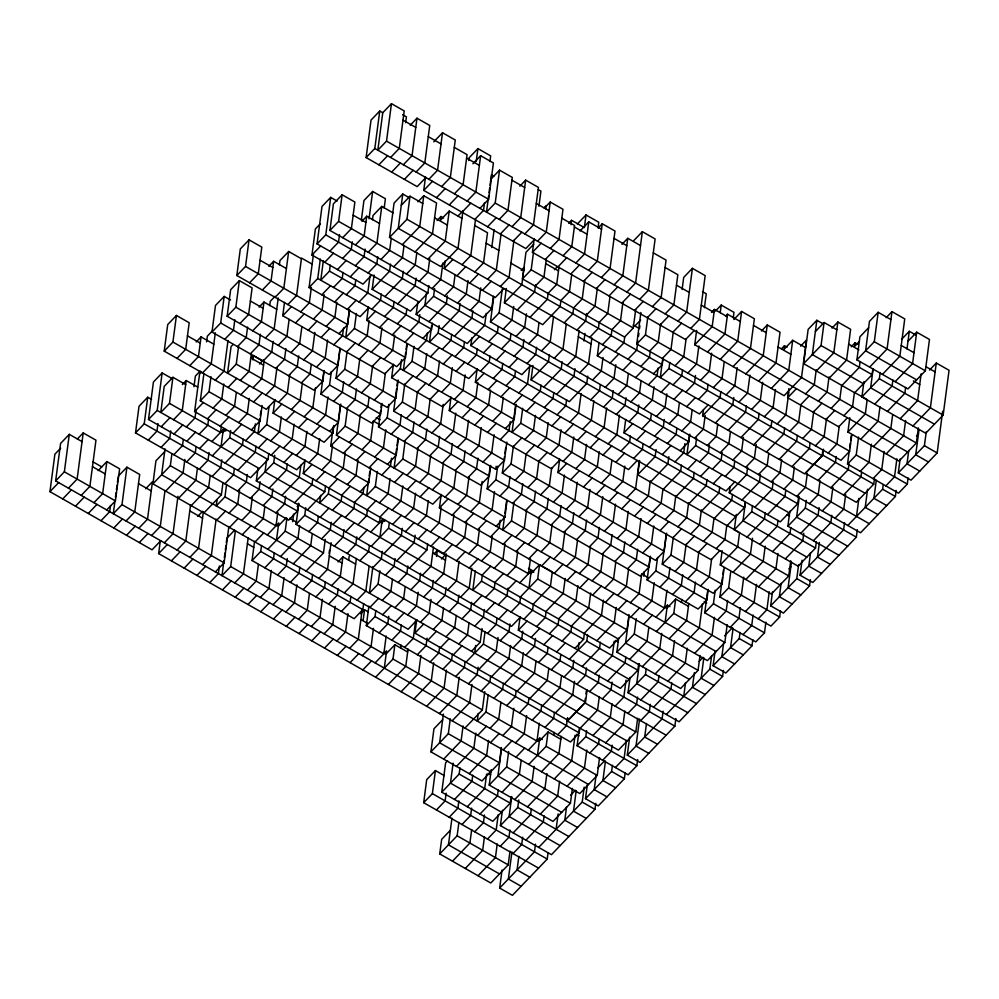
<?xml version="1.0" encoding="UTF-8"?>
<svg xmlns="http://www.w3.org/2000/svg" width="999" height="999" viewBox="0 0 999 999"><rect width="100%" height="100%" fill="white"/><g stroke="black" fill="none" stroke-linecap="round" stroke-linejoin="round"><path stroke-width="1.5" d="M160.752 540.759L152.048 549.825L49.95 491.658L54.883 454.195L60.689 448.151M588.498 784.465L55.657 480.881L60.589 443.419L69.293 434.353L82.055 441.62M55.657 480.881L64.361 471.815L69.293 434.353M81.181 495.429L89.885 486.363L95.966 440.184L83.204 432.917L77.123 479.095L68.419 488.161M106.706 509.965L115.409 500.899L119.63 468.831L106.868 461.563L102.647 493.631L93.943 502.697M110.514 505.494L109.703 511.675L100.999 520.741M115.06 500.237L113.287 513.723L121.99 504.657L126.923 467.182L139.685 474.463L134.753 511.925L126.049 520.991M115.459 497.24L116.046 492.744M116.446 489.747L117.033 485.252M117.432 482.255L118.019 477.747M298.389 503.409L297.377 511.076L288.674 520.142L135.514 432.892L139.023 406.293L147.727 397.227L151.548 399.413M135.514 432.892L144.218 423.826L147.727 397.227M268.806 453.484L268.007 459.515L250.599 477.647L148.501 419.48L153.434 382.018L162.138 372.952L172.352 378.758M275.025 400.224L266.321 409.29L164.223 351.124L167.72 324.538L176.436 315.472L189.198 322.739L185.689 349.338L176.985 358.404M148.501 419.48L157.205 410.414L162.138 372.952M157.967 423.601L156.993 431.093L148.277 440.159M416.87 620.192L408.166 629.258L152.922 483.841L155.956 460.776L164.66 451.71M164.223 351.124L172.927 342.058L176.436 315.472M172.927 377.297L164.223 386.363L160.789 412.45L169.493 403.384L172.927 377.297L185.689 384.565M165.035 448.901L161.626 474.775L576.798 711.313M170.729 430.881L169.755 438.361L161.039 447.427M165.01 490.497L160.277 526.473L151.573 535.539M599.562 757.554L597.215 775.399L579.795 793.531L158.629 553.583L160.215 541.62M152.922 483.841L170.33 465.709L171.903 453.771M197.702 387.088L186.214 380.544L182.255 410.664L173.551 419.73M183.304 439.572L182.517 445.641L173.801 454.707M177.972 496.278L173.039 533.741L164.335 542.807M193.968 386.713L195.367 376.099L200.212 371.054M184.865 459.465L183.092 472.977L165.684 491.108M213.811 344.18L201.049 336.913L198.451 356.606L189.748 365.671M305.419 460.689L296.715 469.755L194.618 411.588L199.55 374.126L201.486 372.103M196.016 410.352L195.017 417.932L186.313 426.998M206.606 341.858L207.355 336.163L212.188 331.131M618.306 638.948L200.312 400.811L203.871 373.838M196.079 446.778L195.28 452.909L186.563 461.975M324.188 370.542L322.789 381.168L314.086 390.234L211.988 332.068L215.484 305.469L224.188 296.403L230.569 300.037M190.547 505.007L185.802 541.008L177.098 550.074M197.452 468.131L195.854 480.257L178.446 498.389M215.309 332.792L211.214 363.873L202.51 372.939M200.312 400.811L209.028 391.745L211.001 376.76M211.988 332.068L220.692 323.002L224.188 296.403M208.579 419.143L207.78 425.199L199.076 434.265M209.041 452.51L208.042 460.177L199.338 469.243M340.147 348.676L337.949 365.372L329.245 374.438L227.148 316.271L230.644 289.685L239.348 280.619L252.11 287.887L248.614 314.473L239.91 323.539M203.396 511.613L198.564 548.276L189.86 557.342M210.215 475.399L208.616 487.524L191.209 505.656M228.009 340.497L223.976 371.141L215.272 380.207M407.267 343.818L405.457 357.567L396.753 366.633L236.825 275.512L240.322 248.926L249.038 239.86L261.8 247.128L258.291 273.726L249.588 282.792M223.764 384.028L221.79 399.013L213.074 408.079M227.148 316.271L235.851 307.205L239.348 280.619M234.827 319.78L233.454 330.269L224.75 339.335M221.328 426.523L220.542 432.48L169.493 403.384M221.016 446.765L223.289 429.508L225.836 430.956M236.825 275.512L245.529 266.446L249.038 239.86M221.815 459.777L220.804 467.445L212.1 476.511M217.058 499.762L216.259 505.906L224.962 496.84L226.573 484.552M232.992 344.58L231.069 346.591L227.56 373.189L236.263 364.123L238.599 346.391M216.134 519.093L211.326 555.556L202.622 564.622M203.971 512.924L221.378 494.792L222.989 482.567M212.312 455.831L229.72 437.699L230.669 430.544M236.338 392.657L234.553 406.281L225.836 415.347M247.59 327.06L246.216 337.537L237.512 346.603M219.393 565.958L218.394 573.601L209.69 582.667M234.353 468.693L233.566 474.725L224.862 483.791M223.951 560.576L221.978 575.636L230.682 566.57L235.414 530.606M224.35 557.567L224.95 553.046M225.337 550.037L225.936 545.516M226.323 542.582L226.91 538.174L234.64 530.119M251.386 353.546L249.026 371.391L240.322 380.457M215.384 571.89L224.088 562.824L228.871 526.535M252.897 359.89L253.471 355.569L263.686 361.388M243.244 439.248L242.482 444.98L225.075 463.111M249.3 398.414L247.315 413.561L238.611 422.627M276.735 309.328L263.973 302.06L261.376 321.753L252.672 330.819M239.548 490.297L237.725 504.108L229.021 513.174M260.377 334.203L258.978 344.817L250.274 353.883M286.413 268.569L273.651 261.301L271.054 280.994L262.35 290.06M247.315 474.5L246.328 481.993L237.625 491.058M269.718 305.582L270.279 301.311L275.112 296.278M255.382 423.876L254.37 431.605L245.667 440.671M264.061 361.451L261.788 378.658L253.084 387.724M279.395 264.822L279.957 260.552L288.661 251.486L301.423 258.766M256.044 446.216L255.245 452.247L237.837 470.379M259.927 418.656L257.954 433.641L266.658 424.575L269.031 406.593M260.314 415.659L260.914 411.163M251.373 429.895L260.077 420.829L262.088 405.557M278.234 297.939L274.138 329.021L265.434 338.087M252.285 497.739L250.487 511.376L241.783 520.442M273.152 341.358L271.74 352.085L263.037 361.151M248.177 537.849L243.444 573.851L234.74 582.917M520.267 617.257L511.563 626.323L256.318 480.906L257.929 468.606M288.661 251.486L283.816 288.261L275.112 297.327M260.077 481.73L259.091 489.26L250.387 498.326M393.556 364.81L384.852 373.876L282.754 315.709L284.503 302.41M276.948 367.757L274.55 385.939L265.846 395.005M363.648 603.558L362.849 609.627L354.146 618.693L252.048 560.526L254.57 541.321M266.633 459.54L265.022 471.84L629.145 679.283M333.853 425.537L332.854 433.179L324.151 442.245L273.102 413.149L274.875 399.662M289.123 319.43L286.9 336.288L278.197 345.354M264.847 506.53L263.249 518.643L254.545 527.709M285.914 348.614L284.503 359.353L275.799 368.419M258.379 564.547L256.206 581.118L247.502 590.184M252.048 560.526L260.751 551.46L261.526 545.554M256.318 480.906L273.726 462.774L274.713 455.307M281.381 416.97L279.42 431.855L270.717 440.921M272.839 489.011L271.853 496.54L263.149 505.606M289.735 374.825L287.312 393.206L278.609 402.272M301.885 326.685L299.663 343.556L290.959 352.622M277.772 512.537L276.011 525.924L224.962 496.84M298.676 355.881L297.265 366.621L288.561 375.686M371.703 275.05L362.999 284.116L311.95 255.032L315.384 228.933L320.217 223.901M271.328 570.404L268.968 588.386L260.264 597.452M368.818 307.567L360.115 316.633L309.066 287.55L313.411 254.583M274.3 552.734L273.514 558.728L264.81 567.794M276.486 540.209L278.758 522.952L267.307 534.989M287.275 464.036L286.488 470.042L269.081 488.174M311.363 287.462L309.34 302.809L300.637 311.875M419.168 302.085L317.07 243.918L322.003 206.456L330.706 197.39L337.088 201.024M294.143 424.238L292.183 439.123L283.479 448.189M285.602 496.316L284.615 503.808L275.911 512.874M302.297 383.604L300.075 400.474L291.371 409.54M309.066 287.55L317.769 278.484L320.342 259.003M267.782 549.275L285.19 531.143L286.888 518.256M317.07 243.918L325.774 234.852L330.706 197.39M323.339 260.714L320.779 280.195L329.483 271.129L330.269 265.135M314.847 332.43L312.425 350.836L303.721 359.902M311.213 364.86L310.027 373.901L301.323 382.967M284.091 577.672L281.73 595.654L273.027 604.72M493.381 296.353L491.77 308.616L483.066 317.682L329.92 230.432L333.416 203.846L342.12 194.78L354.882 202.048L351.386 228.634L342.682 237.7M287.262 558.516L286.276 565.996L277.572 575.062M292.645 521.715L293.644 514.123M300.849 465.197L299.25 477.31L281.843 495.442M324.126 294.73L322.103 310.077L313.399 319.143M306.918 431.406L304.945 446.391L296.241 455.457M666.171 735.214L296.054 524.35L298.813 503.371M629.02 614.585L627.01 629.882L609.602 648.014L303.296 473.501L305.07 460.039M315.472 387.799L312.837 407.742L304.133 416.808M329.92 230.432L338.624 221.366L342.12 194.78M299.65 525.536L297.952 538.424L280.544 556.555M339.523 234.59L338.536 242.12L329.832 251.186M327.572 340.035L325.187 358.104L316.483 367.17M296.054 524.35L304.757 515.284L305.744 507.792M382.018 403.421L380.607 414.11L371.903 423.176L320.854 394.093L323.813 371.616M296.865 584.852L294.493 602.934L285.789 612M299.837 567.207L299.038 573.276L290.334 582.342M312.812 478.521L312.013 484.59L294.605 502.722M336.85 302.285L334.865 317.345L326.161 326.411M319.68 438.673L317.707 453.658L309.003 462.724M343.019 272.452L342.245 278.396L333.541 287.462M327.984 396.953L325.599 415.022L316.895 424.088M320.854 394.093L329.558 385.027L331.343 371.541M312.3 533.628L310.714 545.691L293.306 563.823M352.297 241.82L351.298 249.4L342.595 258.466M398.189 379.995L395.779 398.314L387.075 407.38L336.026 378.296L339.972 348.326M320.667 495.292L319.655 502.959L328.359 493.893L329.171 487.762M318.319 516.533L317.52 522.552L308.816 531.618M343.519 328.059L342.507 335.726L333.803 344.792M425.861 177.572L417.157 186.638L366.109 157.555L371.041 120.092L379.745 111.026L382.754 112.737L377.822 150.2L386.526 141.134L391.458 103.671L404.22 110.939L399.288 148.401L390.584 157.467M309.44 593.531L307.255 610.202L298.551 619.268M312.612 574.413L311.8 580.544L303.097 589.61M307.367 509.989L324.775 491.858L325.574 485.739M441.533 495.092L432.829 504.158L330.731 445.991L333.304 426.511M349.25 310.564L345.704 337.537L354.408 328.471L356.381 313.486M338.923 333.678L347.627 324.613L349.625 309.49M361.351 220.255L363.936 200.537L372.652 191.471L385.414 198.739L384.19 208.004M332.455 445.879L330.469 460.939L321.765 470.005M355.781 279.72L355.007 285.677L346.303 294.742M336.026 378.296L344.73 369.23L347.09 351.248M716.133 651.535L336.438 435.214L340.384 405.244M329.658 431.356L338.374 422.29L340.771 404.071M343.706 381.805L342.32 392.295L333.616 401.361M366.109 157.555L374.812 148.489L379.745 111.026M379.508 223.489L366.733 216.221L364.148 235.914L355.444 244.98M306.069 571.091L323.476 552.959L325.262 539.385M365.06 249.088L364.061 256.668L355.357 265.734M369.056 218.769L372.652 191.471M331.281 522.29L330.282 529.82L321.578 538.886M322.402 599.288L320.017 617.469L311.313 626.535M336.438 435.214L345.142 426.148L347.515 408.166M372.477 219.743L373.039 215.472L381.755 206.406L393.231 212.949M325.374 581.68L324.563 587.812L315.859 596.878M329.108 553.284L329.495 550.349M331.044 542.707L327.535 569.293L318.831 578.359M345.217 453.146L343.231 468.206L334.528 477.272M370.005 275.924L367.769 292.944L359.066 302.01M359.852 358.516L357.492 376.511L348.788 385.577M341.933 495.029L341.121 501.173L332.417 510.239M356.481 388.961L355.082 399.563L346.378 408.628M477.51 369.493L468.806 378.559L366.695 320.392L368.481 306.905M381.755 206.406L376.91 243.182L368.206 252.248M428.858 285.589L427.872 293.019L410.464 311.151L372.177 289.335L374.063 275.025M369.143 320.766L367.17 335.751L358.466 344.817M377.759 256.818L376.823 263.936L368.119 273.002M344.031 529.607L343.044 537.1L334.34 546.166M335.202 606.331L332.779 624.737L324.076 633.803M360.277 415.434L357.904 433.416L349.2 442.482M338.137 588.948L337.325 595.092L328.621 604.158M355.656 564.148L342.894 556.88L340.297 576.573L331.593 585.639M357.992 460.289L355.994 475.474L347.29 484.54M381.343 294.031L380.532 300.212L371.828 309.278M354.682 502.385L353.883 508.441L345.179 517.507M372.639 365.597L370.254 383.778L361.551 392.844M458.104 215.921L462.949 210.876L458.017 248.351L440.596 266.483L389.548 237.4L394.068 203.059L402.772 193.993L409.153 197.64M369.043 397.752L367.844 406.843L359.141 415.909M405.644 122.752L406.418 116.858L402.585 114.685M348.639 560.402L349.2 556.131M391.283 238.199L389.672 250.449L380.969 259.515M381.93 327.872L379.932 343.019L371.228 352.085M390.522 264.086L389.585 271.216L372.177 289.335M356.793 536.875L355.806 544.368L347.103 553.434M363.861 487.412L363.049 493.518L354.345 502.584M402.772 193.993L398.251 228.334L813.436 464.86M347.964 613.598L345.542 632.017L336.838 641.083M350.886 596.328L350.087 602.36L341.383 611.425M356.406 558.453L353.059 583.841L344.355 592.907M368.818 478.996L366.633 495.566L375.337 486.501L377.31 471.516M369.218 475.986L369.805 471.466M360.052 491.808L368.756 482.754L370.754 467.632M416.108 172.015L424.812 162.949L429.745 125.487L416.983 118.207L412.05 155.682L403.346 164.748M394.081 301.461L393.294 307.492L384.59 316.558M367.445 509.652L366.645 515.709L357.942 524.775M385.402 372.864L383.017 391.046L374.313 400.112M490.696 465.447L489.298 476.024L480.594 485.089L378.496 426.923L380.656 410.439M381.056 407.442L381.456 404.445M389.548 237.4L406.968 219.268L410.002 196.204L422.764 203.471M404.046 245.454L402.435 257.73L393.731 266.795M394.692 335.14L392.694 350.287L383.991 359.353M403.296 271.291L402.347 278.484L384.94 296.616M369.368 545.616L368.569 551.635L359.865 560.701M451.386 397.752L442.682 406.818L391.633 377.734L393.406 364.248M378.496 426.923L387.2 417.857L388.973 404.37M362.262 609.165L358.304 639.285L349.6 648.351M385.826 429.782L383.429 447.964L374.725 457.03M369.056 566.595L365.821 591.108L357.118 600.174M363.149 620.329L364.548 609.79L368.369 611.975M372.902 566.558L369.405 593.156L378.109 584.09L379.857 570.791M406.83 308.841L406.056 314.76L397.352 323.826M506.843 442.095L504.458 460.239L495.754 469.305L393.656 411.138L396.615 388.661M397.003 385.664L397.602 381.156M380.194 517.032L379.408 522.976L328.359 493.893M579.82 728.358L579.22 732.904L570.516 741.97L366.321 625.624L368.881 606.143M534.552 239.498L525.849 248.564L423.738 190.397L425.524 176.91M391.633 377.734L400.337 368.668L401.523 359.677M415.072 251.935L432.492 233.803L436.538 203.009L423.776 195.742L419.73 226.536L402.31 244.668M416.808 252.722L415.197 264.997L406.493 274.063M379.882 537.275L382.155 520.017L384.702 521.466M391.508 458.279L390.484 466.009L381.78 475.074M405.706 352.397L403.334 370.379L412.038 361.313L414.011 346.328M406.094 349.4L406.693 344.905M416.108 278.172L415.109 285.751L397.702 303.883M390.085 478.708L388.099 493.768L379.395 502.834M382.33 551.336L381.331 558.916L372.627 567.981M393.656 411.138L402.36 402.073L404.732 384.091M396.64 448.563L394.068 468.044L402.772 458.978L405.144 440.996M397.028 445.566L397.814 439.572M401.336 414.71L399.962 425.137L391.258 434.203M387.487 464.298L396.191 455.232L398.401 438.436M373.464 628.371L371.066 646.553L362.362 655.619M366.321 625.624L375.025 616.558L375.811 610.564M486.226 313.361L484.64 325.362L467.232 343.494L416.183 314.41L417.757 302.472M371.178 546.341L388.586 528.209L389.348 522.489M441.633 186.563L450.337 177.497L455.269 140.022L442.507 132.755L437.574 170.217L428.871 179.283M419.792 314.635L418.818 322.028L410.114 331.094M429.745 258.716L427.959 272.265L419.255 281.331M426.511 293.044L424.887 305.344L789.01 512.787M402.847 485.976L400.861 501.036L392.157 510.102M392.457 579.37L390.871 591.358L382.167 600.424M395.092 558.603L394.093 566.183L385.389 575.249M417.47 391.483L415.122 409.34L406.418 418.406M443.531 217.969L440.971 216.508L440.497 220.142L449.2 211.076L461.963 218.356M414.098 421.99L412.724 432.405L404.021 441.471M375.124 662.886L383.828 653.833L386.176 635.988M388.773 616.308L387.787 623.838L379.083 632.904M427.447 332.917L426.461 340.409L417.757 349.475M402.297 528.321L401.348 535.489L383.941 553.621M384.303 668.119L386.576 650.861L383.678 653.883M416.183 314.41L433.591 296.278L434.602 288.586M426.76 353.696L424.8 368.581L416.096 377.647M431.63 325.662L429.458 342.12L438.161 333.054L439.148 325.574M422.877 338.361L431.58 329.295L432.38 323.239M417.894 448.401L415.534 466.258L406.83 475.324M449.2 211.076L445.254 241.084L427.834 259.216M442.894 263.049L440.721 279.533L432.018 288.599M503.946 288.536L495.229 297.602L444.18 268.519L445.192 260.851M375.599 677.185L393.007 659.053L394.892 644.742L407.654 652.01M415.596 493.331L413.623 508.316L404.92 517.382M407.842 565.958L406.855 573.451L398.151 582.517M405.219 586.65L403.633 598.626L394.93 607.692M430.232 398.751L427.884 416.608L419.18 425.674M426.86 429.183L425.487 439.672L416.783 448.738M401.336 625.087L400.549 631.106L391.845 640.172M415.109 535.214L414.11 542.757L396.703 560.889M400.661 648.101L401.061 645.067M447.365 295.866L446.353 303.546L428.946 321.678M439.523 360.976L437.562 375.849L428.858 384.915M468.831 160.539L469.205 157.692L477.909 148.626L490.671 155.894L489.935 161.576M430.656 455.669L428.296 473.526L419.592 482.592M455.069 274.762L453.484 286.813L444.78 295.879M408.042 649.063L405.769 666.333L388.361 684.465M428.371 500.599L426.398 515.584L417.682 524.65M451.723 334.303L450.924 340.322L442.22 349.388M418.194 592.27L416.396 605.894L407.692 614.959M420.616 573.189L419.617 580.719L410.914 589.785M443.206 404.395L440.646 423.888L431.943 432.954M439.622 436.451L438.249 446.94L429.545 456.006M415.671 620.391L413.311 638.373L404.607 647.439M476.236 161.413L477.909 148.626M587.112 690.009L585.501 702.247L568.094 720.379L414.947 633.116L416.72 619.63M409.465 568.156L426.873 550.024L427.672 543.993M460.077 303.546L459.115 310.826L441.708 328.958M452.36 367.657L450.324 383.129L441.62 392.195M479.92 208.366L488.623 199.3L493.406 162.962L480.644 155.694L475.861 192.033L467.157 201.099M560.064 459.677L551.361 468.743L449.263 410.564L451.036 397.078M443.431 462.812L441.058 480.794L432.355 489.86M475.512 219.618L470.779 255.619L462.075 264.685M468.032 280.519L466.246 294.081L457.542 303.147M433.479 547.052L430.931 566.358L422.227 575.424M727.185 624.637L724.837 642.469L707.429 660.601L439.423 507.904L441.196 494.455M420.916 655.506L418.531 673.601L401.123 691.733M441.133 507.792L439.16 522.852L430.444 531.918M464.485 341.571L463.686 347.59L454.982 356.655M430.981 599.375L429.158 613.174L420.454 622.24M433.379 580.469L432.38 587.999L423.676 597.065M436.538 556.406L437.312 550.524L446.253 555.619M455.781 413.174L453.409 431.156L444.705 440.222M452.397 443.668L451.011 454.22L442.307 463.286M427.06 638.149L426.073 645.641L417.37 654.707M484.49 202.922L483.504 210.414L474.8 219.48M472.839 310.814L471.878 318.094L454.47 336.226M465.122 374.925L463.086 390.397L454.383 399.463M488.673 195.667L486.501 212.125L495.204 203.059L499.537 170.155L512.3 177.422L507.967 210.327L499.263 219.393M489.06 192.682L489.647 188.187M490.047 185.202L490.634 180.719M491.033 177.697L491.433 174.65L493.868 176.049M530.569 365.559L521.865 374.625L470.816 345.542L471.828 337.862M455.994 471.578L453.821 488.074L445.117 497.14M480.781 287.862L479.008 301.348L470.304 310.414M433.678 662.774L431.293 680.868L413.886 699M453.908 514.972L451.923 530.119L443.206 539.185M477.26 348.751L476.448 354.87L467.744 363.936M446.128 587.774L445.142 595.267L436.438 604.333M443.544 608.166L441.92 620.441L433.216 629.507M468.556 420.354L466.171 438.424L457.467 447.49M491.758 247.565L494.13 229.62M465.159 450.949L463.773 461.488L455.069 470.554M439.622 646.89L438.836 652.921L430.132 661.987M637.237 460.489L628.533 469.555L475.387 382.305L477.16 368.818M477.834 382.605L475.849 397.664L467.145 406.73M538.536 868.131L423.676 802.697L426.71 779.632L435.414 770.566L444.343 775.661M501.386 747.514L499.375 762.799L481.968 780.931L430.919 751.847L433.953 728.783L442.657 719.717M468.968 477.272L466.583 495.342L457.879 504.408M501.061 234.016L496.303 270.167L487.599 279.233M459.053 561.213L456.456 580.906L447.752 589.972M896.178 490.497L895.391 496.491L860.564 532.754L490.447 321.89L493.806 296.416M446.428 670.117L444.056 688.136L426.648 706.268M466.67 522.252L464.685 537.4L455.981 546.465M423.676 802.697L432.38 793.631L435.414 770.566M490.022 356.019L489.21 362.137L480.507 371.203M443.406 714.085L439.622 742.781L490.671 771.865M456.306 615.446L454.682 627.709L445.979 636.775M458.878 595.154L457.904 602.534L449.2 611.6M481.318 427.622L478.933 445.691L470.229 454.757M477.934 458.129L476.535 468.756L467.832 477.822M452.397 654.133L451.598 660.189L442.894 669.255M490.447 321.89L499.15 312.824L502.31 288.848M498.201 326.611L497.402 332.63L488.698 341.695M490.559 390.147L488.611 404.945L479.907 414.011M560.889 300.612L560.114 306.518L542.707 324.65L504.42 302.834L506.306 288.511M430.919 751.847L448.326 733.716L450.299 718.793M482.13 481.53L479.345 502.609L470.641 511.675M513.961 240.247L509.065 277.435L500.362 286.501M511.026 797.027L510.214 803.146L492.807 821.278L441.758 792.195L445.629 762.774L447.564 760.751M471.84 568.256L469.218 588.174L460.514 597.24M459.215 677.235L456.818 695.416L439.41 713.548M479.458 529.32L477.447 544.667L468.743 553.733M524.787 233.941L533.491 224.875L538.424 187.4L525.661 180.132L520.729 217.595L512.025 226.661M446.153 793.206L445.142 800.898L436.438 809.964M475.337 571.016L472.802 590.222L481.506 581.156L482.292 575.237M502.772 363.349L501.973 369.405L493.269 378.471M469.031 622.939L467.445 634.989L458.741 644.055M471.653 602.322L470.666 609.802L461.963 618.868M494.093 434.74L491.695 452.972L482.992 462.038M650.449 556.268L649.038 567.032L640.322 576.098L487.175 488.848L490.134 466.371M510.002 851.173L508.191 864.872L490.784 883.004L439.735 853.92L441.658 839.347L450.362 830.281M465.159 661.4L464.36 667.457L455.656 676.523M453.096 763.136L450.462 783.129L501.51 812.212M513.698 306.543L511.913 320.105L503.209 329.171M510.964 333.841L510.164 339.91L501.461 348.976M503.321 397.415L501.373 412.212L492.669 421.278M495.754 469.305L496.153 466.283M463.074 725.973L461.088 740.983L443.681 759.115M494.517 491.658L492.107 509.877L483.404 518.943M487.175 488.848L495.879 479.782L497.652 466.296M635.676 309.765L633.279 327.984L624.575 337.05L522.477 278.883L525.973 252.297L533.716 244.231M451.96 818.119L448.439 844.854L499.488 873.938M474.7 653.134L475.711 645.454M441.758 792.195L459.165 774.063L459.977 767.906M471.978 684.502L469.58 702.684L452.172 720.816M492.22 536.588L490.209 551.935L481.506 561.001M458.866 800.898L457.904 808.166L449.2 817.232M515.534 370.617L514.735 376.673L506.031 385.739M484.415 609.59L483.429 617.082L474.725 626.148M666.583 533.154L664.198 551.236L655.494 560.302L502.335 473.051L504.507 456.568M504.907 453.571L505.694 447.577M471.503 651.323L480.207 642.257L482.005 628.583M510.202 421.59L509.015 430.581L500.312 439.647M694.28 330.494L685.576 339.56L532.43 252.31L534.203 238.823M478.109 667.232L477.122 674.737L468.419 683.803M538.923 206.231L540.921 191.121L538.361 189.66M522.477 278.883L531.181 269.817L533.516 252.098M439.735 853.92L457.142 835.788L458.916 822.352M526.461 313.811L524.675 327.372L515.971 336.438M465.996 662.2L483.404 644.068L485.027 631.768M500.174 520.279L499.175 527.934L490.472 537M523.926 339.598L522.927 347.177L514.223 356.243M515.559 405.382L512.025 432.292L520.729 423.226L522.689 408.279M505.432 428.546L514.135 419.48L516.133 404.333M495.054 582.429L494.268 588.423L485.564 597.489M478.234 713.386L477.222 721.066L485.926 712L488.149 695.117M502.335 473.051L511.038 463.986L513.411 446.004M475.849 733.116L473.851 748.263L456.443 766.395M504.545 516.421L502.759 529.97L511.463 520.904L513.823 502.922M504.932 513.399L506.518 501.361M510.027 476.511L508.641 487.05L499.937 496.116M496.166 526.223L504.882 517.157L507.067 500.524M535.539 284.777L534.59 291.97L517.182 310.102M545.679 208.716L546.066 205.782L544.13 207.792M472.739 775.187L471.928 781.33L454.52 799.462M464.935 728.084L482.342 709.952L484.765 691.608M504.957 544.055L502.972 559.215L494.268 568.281M550.312 248.476L559.015 239.41L562.986 209.291L550.224 202.023L546.253 232.143L537.549 241.209M471.628 808.166L470.666 815.446L461.963 824.512M529.895 365.771L527.497 383.953L518.793 393.019M496.99 618.294L496.203 624.35L487.487 633.416M490.684 675.973L489.885 682.005L481.181 691.071M546.291 259.24L543.943 277.098L535.239 286.164M471.69 829.545L469.905 843.056L452.497 861.188M587.712 376.148L586.738 383.529L569.33 401.66L531.043 379.845L532.929 365.534M539.023 322.652L537.45 334.64L528.733 343.706M497.989 637.512L496.166 651.348L478.758 669.48M536.625 347.327L535.689 354.445L526.985 363.511M508.016 588.199L507.03 595.691L498.326 604.757M525.986 454.695L523.813 471.266L515.097 480.332M488.611 740.384L486.613 755.531L469.205 773.663M522.789 483.778L521.403 494.318L512.699 503.384M548.151 293.182L547.352 299.25L529.945 317.382M486.613 774.063L484.69 788.598L467.282 806.73M517.719 551.336L515.734 566.483L507.03 575.549M535.476 415.447L533.491 430.507L524.787 439.572M484.44 815.022L483.429 822.714L474.725 831.78M541.071 385.114L540.259 391.221L531.555 400.287M509.965 623.963L508.966 631.618L500.249 640.684M572.39 788.423L570.429 803.283L553.021 821.415L489.21 785.064L491.233 769.68M500.911 702.384L498.688 719.268L489.985 728.333M503.446 683.254L502.647 689.273L493.943 698.338M526.598 510.102L524.225 528.171L515.521 537.237M558.965 267.158L556.705 284.365L548.001 293.431M484.465 836.7L482.667 850.336L465.259 868.468M553.558 316.433L550.212 341.908L541.495 350.974M510.651 645.529L508.928 658.616L491.52 676.748M549.388 354.595L548.451 361.713L531.043 379.845M520.591 596.903L519.792 602.959L511.088 612.025M538.948 460.464L536.575 478.533L527.859 487.599M501.348 749.899L497.914 775.998L561.725 812.349M535.551 491.108L534.165 501.598L525.462 510.664M571.016 224.725L571.59 220.317L584.353 227.597L586.013 214.972L598.776 222.24L598.039 227.847M638.661 664.098L637.849 670.217L620.441 688.348L518.344 630.182L520.117 616.695M498.226 790.059L497.452 795.878L480.044 814.01M548.239 422.714L546.253 437.774L537.549 446.84M519.792 582.817L528.496 573.751L530.444 558.878M498.214 814.61L496.191 829.982L487.487 839.048M553.821 392.47L553.021 398.489L544.318 407.555M522.727 631.218L521.728 638.885L513.011 647.951M528.971 588.049L531.243 570.779L533.791 572.24M513.848 708.353L511.451 726.535L502.747 735.601M516.196 690.546L515.409 696.54L506.705 705.606M539.36 517.37L536.987 535.452L528.284 544.505M489.21 785.064L506.618 766.932L508.641 751.573M571.653 274.975L569.467 291.633L560.764 300.699M497.227 843.968L495.429 857.604L478.022 875.736M566.333 323.576L562.974 349.188L554.258 358.254M595.766 803.358L594.979 809.352L551.448 854.682L500.399 825.599L502.422 810.226M523.414 652.797L521.69 665.883L504.283 684.015M562.162 361.8L561.213 368.993L543.806 387.125M533.366 604.108L532.554 610.239L523.851 619.305M551.698 467.819L549.338 485.801L540.621 494.867M520.267 597.115L537.674 578.983L539.56 564.66L552.322 571.928L550.437 586.251L533.029 604.383M548.314 498.376L546.928 508.866L538.224 517.932M573.663 307.792L572.877 313.786L564.173 322.852M548.039 853.009L547.24 859.065L512.425 895.329L499.662 888.061L502.022 870.079M511.738 796.553L509.103 816.533L560.152 845.616M561.026 429.757L559.015 445.042L550.312 454.108M601.523 229.183L588.761 221.903L584.54 253.958L575.836 263.024M509.915 829.982L508.953 837.249L500.249 846.315M566.583 399.737L565.784 405.756L557.08 414.822M535.489 638.486L534.49 646.166L525.786 655.232M719.804 550.674L711.101 559.74L557.954 472.49L559.727 459.003M526.61 715.634L524.213 733.803L515.509 742.869M528.958 697.826L528.171 703.82L519.468 712.886M521.203 760.389L519.38 774.2L501.973 792.332M552.11 524.737L549.75 542.719L541.046 551.785M584.652 280.519L582.23 298.901L573.526 307.967M579.108 330.806L575.736 356.456L567.032 365.522M536.026 661.213L534.453 673.151L517.045 691.283M574.974 368.681L573.975 376.261L556.568 394.393M511.938 851.885L508.366 878.995L521.128 886.263M500.399 825.599L517.807 807.467L518.793 799.949M546.128 611.376L545.317 617.507L536.613 626.573M564.46 475.087L562.1 493.069L553.384 502.135M561.076 505.594L559.69 516.133L550.986 525.199M586.625 313.574L585.639 321.054L576.935 330.12M583.978 341.021L584.964 333.466M573.788 437.025L571.778 452.322L563.074 461.376M518.856 856.368L517.07 869.929L529.832 877.197M601.361 277.56L610.064 268.494L614.997 231.031L602.235 223.764L597.302 261.226L588.598 270.292M522.677 837.249L521.715 844.53L513.011 853.596M581.118 393.544L578.546 413.037L569.842 422.102M548.039 647.414L547.252 653.433L538.548 662.499M539.323 723.239L536.975 741.083L485.926 712M541.733 705.057L540.934 711.088L532.23 720.154M534.14 766.32L532.142 781.468L514.735 799.6M564.872 532.005L562.512 549.987L553.808 559.053M597.414 287.762L594.992 306.181L586.288 315.247M591.883 337.987L588.498 363.723L579.795 372.789M537.45 755.369L539.722 738.111L542.282 739.56M548.801 668.406L547.215 680.431L529.807 698.563M531.368 808.728L530.569 814.734L513.161 832.866M558.891 618.643L558.079 624.775L549.375 633.841M577.235 482.267L574.862 500.349L566.158 509.415M565.184 578.446L563.199 593.518L545.791 611.65M573.851 512.799L572.452 523.401L563.748 532.467M599.2 322.265L598.401 328.334L589.697 337.4M708.141 404.882L699.437 413.948L597.34 355.769L599.088 342.482M528.746 764.435L546.153 746.315L548.039 731.992L560.801 739.26M586.538 444.43L584.54 459.59L575.836 468.656M535.489 844.143L534.477 851.797L499.662 888.061M593.881 400.824L591.321 420.304L582.604 429.37M560.814 654.557L560.014 660.701L551.311 669.767M554.495 712.299L553.696 718.356L544.992 727.422M577.459 540.696L575.274 557.255L566.57 566.321M546.903 773.588L544.905 788.735L527.497 806.867M609.977 296.578L607.754 313.449L599.05 322.515M603.034 357.505L601.261 370.991L592.557 380.057M561.575 675.574L559.977 687.699L542.569 705.831M553.808 735.364L554.208 732.317M600.299 384.815L599.5 390.796L590.796 399.862M544.143 815.871L543.331 822.015L525.924 840.147M571.64 626.023L570.841 632.042L562.137 641.108M590.009 489.435L587.624 507.617L578.921 516.683M577.946 585.714L575.961 600.799L558.553 618.93M586.613 520.079L585.214 530.681L576.51 539.747M611.975 329.47L611.163 335.602L602.459 344.667M561.201 736.313L558.916 753.583L541.508 771.715M599.3 451.71L597.302 466.858L588.598 475.924M640.521 245.567L627.759 238.299L622.827 275.761L614.123 284.827M606.655 407.992L604.083 427.572L595.367 436.638M573.788 660.289L572.777 667.981L564.073 677.035M567.457 718.056L566.458 725.624L557.754 734.69M637.637 718.256L635.826 731.955L618.418 750.087L567.37 720.991L567.757 718.081M559.627 781.143L557.667 796.016L540.259 814.148M590.434 546.353L588.036 564.535L579.333 573.601M622.889 302.647L620.516 320.716L611.813 329.782M578.096 650.199L579.108 642.519M615.809 364.71L614.023 378.271L605.319 387.337M574.537 681.33L572.739 694.967L555.332 713.099M613.249 390.584L612.262 398.077L603.558 407.142M556.093 829.282L558.116 813.935M574.9 648.388L583.603 639.323L584.39 633.341M602.772 496.703L600.387 514.885L591.683 523.951M590.696 593.044L588.723 608.066L571.316 626.198M599.363 527.46L597.976 537.949L589.273 547.015M624.737 336.738L623.925 342.869L615.222 351.935M569.393 659.265L586.8 641.133L587.612 634.989M575.062 735.214L571.69 760.851L554.27 778.983M611.863 460.489L610.064 474.125L601.361 483.191M566.533 807.067L564.797 820.216L577.559 827.484M639.647 299.375L648.363 290.309L655.119 238.948L642.357 231.668L635.589 283.042L626.885 292.108M619.43 415.147L616.845 434.84L608.129 443.906M586.488 667.969L585.539 675.249L576.835 684.315M637.662 759.602L636.863 765.734L628.159 774.799L577.097 745.716L579.47 727.734M603.196 553.621L600.799 571.803L592.095 580.869M584.977 701.373L585.364 698.388M585.963 693.905L586.351 690.921M628.371 373.489L626.785 385.539L618.081 394.605M626.023 397.764L625.024 405.344L616.321 414.41M576.198 790.684L573.501 811.151L586.263 818.418M734.764 481.893L726.061 490.959L623.963 432.792L625.711 419.493M615.509 504.17L613.149 522.152L604.445 531.218M851.835 434.627L849.649 451.261L840.946 460.327L636.75 343.993L640.883 312.512M603.483 600.187L601.485 615.334L584.078 633.466M612.137 534.677L610.739 545.217L602.035 554.283M577.097 745.716L585.814 736.65L586.6 730.656M637.899 340.934L636.688 350.149L627.984 359.215M638.511 336.338L638.91 333.266M639.51 328.671L639.897 325.786M600.374 642.257L599.562 648.413L582.155 666.545M586.825 750.024L584.452 768.119L567.032 786.25M624.837 466.146L622.827 481.406L614.123 490.472M538.686 847.414L582.217 802.085L584.178 787.112M630.394 436.051L629.607 442.12L620.891 451.186M599.25 675.249L598.301 682.517L589.597 691.583M636.75 343.993L645.454 334.927L647.814 316.945M615.784 562.187L613.561 579.07L604.857 588.136M625.187 772.589L624.375 778.733L598.264 805.931L585.501 798.663L587.325 784.752M599.325 696.615L597.539 710.139L580.132 728.271M641.121 380.819L639.547 392.807L630.844 401.873M638.798 404.957L637.787 412.612L629.083 421.678M628.284 511.351L625.911 529.433L617.207 538.498M616.246 607.454L614.248 622.602L596.84 640.734M624.899 541.945L623.501 552.497L614.797 561.563M599.163 739.41L598.576 743.918L589.86 752.984M650.249 351.386L649.45 357.417L640.746 366.483M596.153 774.737L594.205 789.597L606.967 796.865M614.235 641.133L612.325 655.681L594.917 673.813M639.16 461.563L635.589 488.673L626.885 497.739M745.254 501.56L744.467 507.554L727.06 525.686L637.712 474.787L639.597 460.464M643.119 443.693L642.369 449.388L633.666 458.454M612.075 682.105L611.063 689.785L602.36 698.85M700.024 655.494L698.064 670.354L680.656 688.486L616.845 652.135L618.668 638.299M660.589 324.126L658.216 342.195L649.512 351.261M628.546 569.455L626.323 586.338L617.619 595.404M612.1 703.771L610.302 717.407L592.894 735.539M654.058 386.788L652.31 400.075L643.606 409.14M605.444 761.213L602.909 780.531L615.671 787.799M651.36 413.748L650.549 419.892L641.845 428.958M658.104 368.132L657.092 375.786L648.388 384.852M641.046 518.631L638.673 536.7L629.969 545.766M637.649 549.275L636.276 559.765L627.559 568.831M662.649 359.628L660.277 377.61L668.993 368.544L669.78 362.55M612.125 745.167L611.338 751.198L602.622 760.264M628.983 616.982L625.549 643.069L689.36 679.42M653.508 373.751L662.212 364.685L663.011 358.629M625.849 657.13L625.087 662.949L607.679 681.081M585.501 798.663L611.613 771.465L612.424 765.309M650.337 480.881L648.351 495.941L639.647 505.007M656.068 449.538L655.132 456.655L637.712 474.787M626.048 680.144L623.826 697.065L615.122 706.131M673.151 332.904L670.978 349.463L662.275 358.529M616.845 652.135L634.253 634.003L636.276 618.656M624.862 711.038L623.064 724.675L605.656 742.806M666.845 393.868L665.072 407.355L656.368 416.421M723.388 670.441L722.602 676.435L679.083 721.765L628.034 692.682L630.057 677.297M643.743 576.173L644.33 571.653M664.323 419.493L663.311 427.16L654.607 436.226M682.117 289.448L683.703 277.397L692.407 268.331L705.169 275.612L699.412 319.393L690.709 328.459M653.796 525.986L651.435 543.968L642.732 553.034M708.254 589.398L706.855 599.974L698.151 609.04L647.102 579.957L650.062 557.479M626.46 740.484L624.1 758.466L615.396 767.532M675.873 718.531L674.874 726.148L640.059 762.412L627.297 755.132L629.657 737.15M639.372 663.623L636.738 683.616L687.787 712.699M662.886 489.722L661.113 503.209L652.409 512.275M692.407 268.331L686.65 312.125L677.946 321.191M668.843 456.73L667.894 463.923L650.474 482.055M637.537 697.052L636.588 704.332L627.884 713.398M686.101 338.748L683.741 356.743L675.037 365.809M654.245 582.704L651.847 600.886L643.144 609.952M647.102 579.957L655.806 570.891L657.579 557.405M682.542 369.817L681.755 375.811L673.039 384.877M648.826 627.459L647.015 641.271L629.607 659.402M679.407 402.634L677.834 414.622L669.13 423.688M676.872 428.409L676.086 434.428L667.369 443.494M639.56 718.968L636.001 746.066L648.763 753.346M628.034 692.682L645.441 674.55L646.228 668.531M724.213 567.557L722.015 584.19L713.311 593.256L662.262 564.16L666.208 534.19M800.636 346.141L806.443 340.097L801.51 377.56L784.103 395.691L694.755 344.792L696.64 330.469M675.848 495.492L673.875 510.489L665.172 519.555M646.49 723.451L644.705 737L657.467 744.28M681.455 465.134L680.656 471.203L663.249 489.335M650.312 704.332L649.35 711.6L640.646 720.666M684.927 443.618L683.716 452.809L675.012 461.875M662.262 564.16L670.966 555.094L673.338 537.112M698.863 346.029L696.503 364.011L687.799 373.077M666.957 590.309L664.61 608.154L511.463 520.904M669.954 567.619L668.568 578.159L659.864 587.225M695.504 375.512L694.517 383.092L685.801 392.157M704.432 307.704L706.268 293.781L702.434 291.608M661.775 633.391L659.777 648.551L642.369 666.683M692.195 409.777L690.596 421.89L681.892 430.956M689.472 435.139L686.912 454.62L695.616 445.554L696.603 438.062M665.084 622.452L667.357 605.182L669.917 606.643M680.132 450.761L688.848 441.695L689.834 434.128M658.99 675.799L658.204 681.817L640.796 699.949M656.38 631.518L673.788 613.386L675.674 599.063L688.436 606.331M688.623 502.697L686.638 517.757L677.934 526.823M727.21 316.671L714.447 309.403L712.175 326.661L694.755 344.792M694.23 472.327L693.418 478.471L676.011 496.603M663.124 711.226L662.112 718.868L627.297 755.132M822.926 449.8L822.14 455.794L804.732 473.926L702.622 415.759L703.433 409.615M686.113 544.305L683.728 562.375L675.024 571.44M711.638 353.209L709.265 371.278L700.561 380.344M682.729 574.825L681.33 585.439L672.627 594.505M708.066 384.303L707.28 390.359L698.563 399.425M674.537 640.671L672.539 655.819L655.132 673.95M705.169 415.372L703.358 429.158L694.655 438.224M681.443 602.434L681.842 599.4M720.217 312.675L721.216 305.082L733.978 312.35L733.266 317.807M671.778 682.954L670.966 689.085L653.558 707.217M709.365 445.342L708.378 452.834L699.675 461.9M688.823 603.384L686.55 620.654L669.143 638.786M701.398 509.877L699.4 525.024L690.696 534.09M740.284 321.516L727.522 314.235L724.937 333.941L707.517 352.06M706.992 479.595L706.181 485.739L688.773 503.871M698.888 551.46L696.49 569.642L687.787 578.708M724.225 361.888L722.027 378.546L713.323 387.612M695.491 582.105L694.093 592.707L685.389 601.773M720.816 391.745L720.042 397.627L702.622 415.759M687.262 648.214L685.302 663.086L667.894 681.218M717.732 424.163L716.121 436.438L707.417 445.504M683.728 696.353L685.551 682.542M722.14 452.522L721.141 460.102L712.437 469.168M702.497 603.796L699.312 627.934L681.905 646.053M713.96 518.668L712.162 532.292L703.458 541.358M733.054 366.608L750.461 348.476L754.37 318.743L741.608 311.463L737.699 341.208L720.291 359.34M694.355 672.677L692.432 687.287L705.194 694.567M719.705 487.2L718.943 493.019L701.535 511.151M711.65 558.728L709.253 576.91L700.549 585.976M765.896 622.115L764.485 632.817L755.781 641.882L704.732 612.799L707.492 591.808M737.187 367.644L734.789 385.826L726.086 394.892M733.766 397.54L732.804 404.895L715.384 423.027M730.494 431.431L728.883 443.706L720.179 452.772M703.833 657.767L701.136 678.221L713.898 685.501M704.732 612.799L713.436 603.733L715.222 590.234M798.701 496.266L797.714 503.721L780.306 521.853L729.258 492.769L730.069 486.625M790.733 560.789L788.735 575.923L771.328 594.055L720.279 564.972L722.165 550.649M734.702 461.313L733.903 467.37L725.199 476.436M714.422 617.357L712.075 635.202L694.667 653.334M732.467 494.468L731.705 500.287L714.297 518.419M666.321 714.485L709.839 669.155L711.613 655.681M780.456 610.913L779.657 617.02L770.953 626.086L719.904 597.002L722.464 577.522M722.864 574.525L723.451 570.029M749.924 375.112L747.552 393.094L738.848 402.16M746.378 406.006L745.566 412.175L728.146 430.307M752.821 639.66L752.01 645.816L725.886 673.014L713.124 665.734L714.959 651.835M743.431 437.425L741.645 450.974L732.941 460.039M816.333 541.858L815.521 548.039L798.114 566.171L734.29 529.807L736.313 514.46M719.904 597.002L728.608 587.936L730.769 571.453M727.584 600.461L726.198 611.001L717.494 620.067M723.601 643.294L721.827 656.668L734.602 663.948M747.639 467.282L746.665 474.637L729.258 492.769M758.578 381.156L775.986 363.024L780.032 332.23L767.269 324.95L763.224 355.744L745.816 373.876M745.429 502.297L742.994 520.741L806.817 557.105M762.687 382.292L760.314 400.362L751.61 409.428M759.14 413.274L758.328 419.443L740.921 437.574M756.231 444.405L754.407 458.254L745.704 467.32M733.079 628.284L730.544 647.602L743.306 654.882M734.29 529.807L751.71 511.675L752.509 505.531M743.743 577.135L741.37 595.204L732.667 604.27M740.359 607.729L738.96 618.269L730.257 627.335M760.401 474.562L759.427 481.918L742.02 500.049M713.124 665.734L739.248 638.548L740.059 632.392M752.534 538.286L750.449 554.108L733.041 572.24M775.449 389.56L773.076 407.629L764.372 416.695M771.902 420.567L771.091 426.71L753.683 444.842M768.793 453.221L767.17 465.522L758.466 474.587M787.025 347.177L784.465 345.716L783.99 349.363L792.694 340.297L805.456 347.565M765.271 512.799L764.472 518.956L747.052 537.087M756.505 584.403L754.133 602.472L745.429 611.538M753.109 615.047L751.723 625.536L743.019 634.602M773.201 481.481L772.19 489.185L754.782 507.317M765.209 546.228L763.211 561.376L745.803 579.507M792.694 340.297L788.748 370.292L771.34 388.424M847.439 417.757L838.735 426.823L787.687 397.739L788.898 388.524M788.798 392.42L785.838 414.91L777.135 423.976M784.665 427.834L783.853 433.978L766.445 452.11M781.655 459.702L779.932 472.789L771.228 481.855M777.996 520.404L777.234 526.223L759.814 544.355M769.255 591.77L766.895 609.752L758.191 618.818M785.763 490.284L784.952 496.453L767.544 514.585M810.364 579.707L809.552 585.889L783.428 613.086L770.666 605.819L772.489 591.97M777.971 553.508L775.973 568.656L758.566 586.788M872.889 368.631L872.102 374.637L854.682 392.769L803.633 363.673L808.154 329.345L816.857 320.279L823.238 323.913M800.773 405.694L798.601 422.177L789.897 431.243M797.377 435.439L796.615 441.258L779.208 459.39M794.417 466.97L792.694 480.057L783.99 489.123M838.948 555.269L787.899 526.186L789.872 511.151M781.131 583.366L779.37 596.753L792.132 604.02M816.857 320.279L812.337 354.608L863.398 383.703M790.758 527.672L789.997 533.491L772.577 551.623M799.237 497.127L796.603 517.12L847.651 546.203M816.258 369.767L814.272 384.827L805.569 393.893M791.408 562.375L788.086 587.687L800.848 594.954M803.633 363.673L821.053 345.542L824.088 322.49L836.85 329.757M813.748 411.376L811.363 429.445L802.659 438.511M810.139 442.707L809.377 448.526L791.97 466.658M807.279 473.501L805.456 487.337L796.752 496.403M787.899 526.186L805.306 508.054L806.318 500.362M770.666 605.819L796.79 578.621L798.613 564.71M803.745 533.279L802.759 540.759L785.339 558.891M857.329 529.72L856.355 537.137L812.836 582.467L800.074 575.199L802.047 560.214M829.033 376.948L827.035 392.108L818.331 401.173M829.158 378.221L846.578 360.09L850.624 329.295L837.861 322.028L833.815 352.822L816.395 370.954M826.523 418.544L824.125 436.713L815.421 445.779M874.512 478.346L873.75 484.165L856.343 502.297L805.294 473.214L822.701 455.082L823.463 449.25M810.501 552.971L808.778 566.133L821.54 573.401M820.042 480.769L818.218 494.605L809.515 503.671M819.08 507.629L818.069 515.322L800.661 533.454M819.405 542.445L817.482 557.067L830.244 564.335M841.595 385.739L839.797 399.375L831.093 408.441M839.285 425.811L836.887 443.993L828.183 453.059M836.225 456.518L835.464 462.35L818.056 480.482M832.891 487.325L830.981 501.873L822.277 510.939M831.792 515.322L830.831 522.589L813.423 540.721M857.617 344.243L855.057 342.794L854.582 346.428L859.415 341.396M908.004 341.258L916.707 332.192L929.47 339.473L925.349 370.804L907.941 388.936L856.892 359.852L859.927 336.788L868.631 327.722M918.368 427.859L916.37 442.994L898.963 461.126L847.914 432.043L849.799 417.732M860.102 361.538L859.34 367.357L841.92 385.489M908.091 477.959L907.292 484.09L898.576 493.156L847.527 464.073L849.312 450.586M849.699 447.589L850.299 443.094M850.686 440.097L851.285 435.601M848.988 463.811L848.226 469.617L830.818 487.749M845.666 494.605L843.743 509.14L835.039 518.206M844.555 522.589L843.593 529.87L800.074 575.199M929.52 370.08L936.288 363.024L949.05 370.292L943.156 415.109L925.736 433.241L861.925 396.89L863.948 381.543M847.527 464.073L856.23 455.007L858.603 437.025M856.892 359.852L874.3 341.72L878.171 312.3L890.933 319.568M873.064 369.368L870.629 387.824L934.44 424.175M861.563 472.527L860.988 476.898L843.581 495.029M856.505 516.421L858.878 498.426M861.925 396.89L879.332 378.758L880.144 372.602M871.378 444.205L868.993 462.287L860.289 471.353M867.594 489.273L865.209 507.355L877.971 514.622M882.417 374.388L899.824 356.256L904.744 318.906L891.982 311.638L887.062 348.988L869.654 367.12M879.982 406.793L878.084 421.191L860.676 439.323M876.298 480.219L873.913 498.289L886.675 505.556M892.906 379.882L892.095 386.026L874.687 404.158M884.14 451.486L881.755 469.555L873.051 478.621M847.801 525.486L882.616 489.223L883.216 484.727M892.644 414.822L890.846 428.459L873.438 446.59M906.992 348.926L909.315 331.293L915.696 334.927M905.631 387.475L904.857 393.294L887.449 411.426M896.89 458.841L894.517 476.823L885.813 485.889M942.669 411.238L937.174 452.959L911.063 480.157L898.301 472.889L900.124 459.041M916.707 332.192L912.587 363.536L895.179 381.668M905.606 420.591L903.608 435.726L886.2 453.858M908.765 450.449L907.005 463.823L919.767 471.091M921.14 373.838L917.619 400.574L900.211 418.706M919.043 429.445L915.708 454.757L928.471 462.025M898.301 472.889L924.412 445.691L926.248 431.78M936.288 363.024L930.381 407.842L912.974 425.974M382.754 112.737L391.458 103.671M77.398 438.961L83.204 432.917M49.95 491.658L58.654 482.592M196.216 341.945L201.049 336.913M268.818 266.333L273.651 261.301M410.214 125.262L416.983 118.207M378.871 164.835L387.575 155.769M62.712 498.938L71.416 489.872M98.164 470.629L106.868 461.563M182.355 384.565L186.214 380.544M259.128 307.093L263.973 302.06M311.95 255.032L320.654 245.966M391.633 172.103L400.337 163.037M75.474 506.206L84.178 497.14M433.803 141.821L442.507 132.755M161.264 426.748L169.967 417.682M361.9 221.254L366.733 216.221M118.219 476.248L126.923 467.182M324.712 262.3L333.416 253.234M404.395 179.37L413.099 170.305M287.874 304.595L296.578 295.529L301.511 258.067L311.725 263.886M88.237 513.474L96.94 504.408M282.754 315.709L291.458 306.643M194.618 411.588L203.321 402.522M174.026 434.028L182.73 424.962M250.574 358.591L253.471 355.569M337.475 269.568L346.178 260.502M401.298 205.27L410.002 196.204M228.034 387.487L236.738 378.421M321.828 294.817L330.532 285.764M295.517 322.977L304.22 313.911M423.738 190.397L432.455 181.331M259.553 364.011L263.424 359.977M207.38 418.856L216.084 409.79M186.788 441.296L195.492 432.23M417.969 201.786L423.776 195.742M145.679 488.786L152.447 481.73L147.515 519.193L138.811 528.259M350.237 276.835L358.941 267.769M240.796 394.755L249.5 385.689M113.761 528.021L122.465 518.956M334.59 302.098L343.294 293.032M308.279 330.244L316.983 321.178M436.513 197.665L445.217 188.599M220.142 426.123L228.846 417.058M199.55 448.563L208.254 439.498M472.902 163.749L480.644 155.694M211.838 441.546L223.289 429.508M222.902 432.455L225.799 429.433M253.559 402.023L262.262 392.957M126.523 535.289L135.227 526.223M454.395 193.831L463.099 184.765L467.057 154.645L454.295 147.377M347.352 309.365L356.056 300.299M321.041 337.525L329.745 328.459M449.275 204.932L457.979 195.866M232.904 433.404L241.608 424.338M437.1 220.542L440.971 216.508M139.286 542.557L147.989 533.491M490.834 179.221L499.537 170.155M462.038 212.213L470.741 203.147M273.102 413.149L281.805 404.096M366.695 320.392L375.412 311.326M346.566 352.06L355.269 342.994M258.429 447.939L267.133 438.873M285.864 420.429L294.568 411.363M158.629 553.583L167.345 544.517M197.765 516.346L202.597 511.313M379.47 327.66L388.174 318.594M519.867 186.176L525.661 180.132M444.18 268.519L452.884 259.453M359.328 359.328L368.032 350.262M487.562 226.748L496.266 217.682M271.191 455.207L279.895 446.141M298.626 427.697L307.33 418.631M171.403 560.851L180.107 551.785M392.232 334.927L400.936 325.861M216.733 520.192L225.437 511.126M456.943 275.799L465.646 266.733M372.09 366.608L380.794 357.542M500.324 234.016L509.028 224.95M283.953 462.487L292.657 453.421M311.388 434.965L320.092 425.899M184.166 568.119L192.869 559.053M404.995 342.195L413.698 333.129M229.495 527.472L238.199 518.406M474.837 271.953L483.541 262.887L487.5 232.767L474.737 225.499M469.705 283.067L478.409 274.001M544.418 208.067L550.224 202.023M513.086 241.296L521.79 232.23M196.928 575.399L205.632 566.333M242.257 534.74L250.961 525.674M303.296 473.501L312 464.435M330.731 445.991L339.435 436.925M482.467 290.334L491.183 281.268M430.519 356.743L439.223 347.677M404.395 385.002L413.099 375.936M532.43 252.31L541.133 243.244M255.02 542.007L263.724 532.942M316.059 480.781L324.762 471.715M343.494 453.259L352.197 444.193M521.191 270.454L524.1 267.432L521.828 284.703L504.42 302.834M568.693 223.339L571.59 220.317M278.371 525.899L286.114 517.832M297.14 506.543L299.076 504.532M222.452 589.934L231.156 580.869M577.31 224.038L586.013 214.972M443.281 364.011L451.985 354.945M361.963 449.762L370.666 440.696L373.264 420.991L379.645 424.637M417.157 392.27L425.861 383.204M545.192 259.578L553.896 250.512M328.821 488.049L337.525 478.983M356.256 460.527L364.96 451.461M580.057 230.969L588.761 221.903M470.816 345.542L479.52 336.476M235.215 597.202L243.918 588.136M563.074 255.744L571.778 246.678L574.575 225.462L561.813 218.194M456.043 371.291L464.747 362.225M429.92 399.55L438.623 390.484M554.457 269.705L557.355 266.683M557.954 266.858L566.658 257.792M320.13 517.257L328.833 508.191M341.583 495.317L350.287 486.251M598.376 227.784L602.235 223.764M369.018 467.807L377.722 458.741M483.578 352.809L492.282 343.743M247.977 604.482L256.681 595.416M570.716 274.126L579.42 265.06M332.892 524.525L341.596 515.459M496.341 360.077L505.044 351.011M475.387 382.305L484.09 373.239M449.263 410.564L457.967 401.498M260.739 611.75L269.443 602.684M583.478 281.393L592.182 272.327M345.654 531.805L354.358 522.739M621.965 244.343L627.759 238.299M367.108 509.865L375.811 500.799M394.543 482.342L403.246 473.276M509.103 367.345L517.807 358.279M488.149 389.573L496.853 380.507M462.025 417.844L470.729 408.778M633.653 240.734L642.357 231.668M273.501 619.018L282.205 609.952M596.241 288.674L604.944 279.608M358.416 539.073L367.12 530.007M379.87 517.132L388.574 508.066M338.062 561.913L342.894 556.88M407.305 489.622L416.009 480.556M370.704 532.042L382.155 520.017M500.911 396.853L509.615 387.787M474.787 425.112L483.491 416.046M381.768 522.952L384.665 519.93M286.263 626.286L294.967 617.22M609.003 295.941L617.707 286.875M392.632 524.4L401.348 515.334M420.067 496.89L428.771 487.824M513.673 404.12L522.377 395.055M487.549 432.38L496.253 423.314M299.026 633.566L307.729 624.5M621.765 303.209L630.469 294.143M405.394 531.68L414.11 522.614M526.436 411.388L535.139 402.322M311.788 640.834L320.492 631.768M439.423 507.904L448.126 498.838M634.527 310.477L643.231 301.411M418.156 538.948L426.873 529.882M597.34 355.769L606.043 346.703M539.198 418.668L547.902 409.602M513.074 446.928L521.778 437.862M324.55 648.101L333.254 639.035M452.185 515.184L460.889 506.118M652.409 306.643L661.126 297.577L666.058 260.115L653.296 252.847M634.852 326.074L640.659 320.03M360.676 613.823L364.548 609.79M647.29 317.757L655.993 308.691M369.88 607.454L378.584 598.389M430.931 546.216L439.635 537.15M610.102 363.049L618.806 353.983M551.96 425.936L560.664 416.87M525.836 454.195L534.54 445.129M434.415 553.546L437.312 550.524M337.312 655.381L346.016 646.316M464.947 522.452L473.651 513.386M665.172 313.911L673.888 304.845L677.846 274.725L665.084 267.457M660.052 325.025L668.756 315.959M382.642 614.722L391.346 605.656M443.693 553.483L452.397 544.418M441.458 558.978L446.291 553.946L443.693 573.638L434.99 582.704M622.864 370.317L631.568 361.251M564.722 433.204L573.426 424.138M538.598 461.463L547.302 452.397M350.075 662.649L358.778 653.583M477.709 529.72L486.413 520.654M672.814 332.292L681.518 323.226M395.404 621.99L404.108 612.924M456.456 560.764L465.159 551.698M635.626 377.585L644.33 368.519M577.484 440.472L586.188 431.406M362.837 669.917L371.541 660.851M711.538 312.425L714.447 309.403M557.954 472.49L566.658 463.424M394.892 644.742L386.188 653.808L383.628 652.434M715.421 311.126L721.216 305.082M469.218 568.031L477.922 558.965M590.247 447.752L598.95 438.686M414.947 633.116L423.651 624.05M503.234 544.268L511.938 535.202M725.586 316.258L727.522 314.235M570.716 479.757L579.42 470.691M481.98 575.299L490.684 566.233M661.151 392.132L669.854 383.067M623.963 432.792L632.667 423.726M603.009 455.02L611.713 445.954M733.878 319.53L741.608 311.463M427.709 640.396L436.413 631.331M515.996 551.535L524.7 542.469M583.478 487.025L592.182 477.959M473.276 604.507L481.98 595.441M494.742 582.567L503.446 573.501M673.913 399.4L682.617 390.334M636.725 440.059L645.429 430.994M615.771 462.287L624.475 453.221M440.472 647.664L449.175 638.598M528.758 558.803L537.462 549.737M596.241 494.305L604.944 485.239M486.038 611.788L494.742 602.722M507.504 589.847L516.208 580.781M686.675 406.668L695.379 397.602M649.487 447.327L658.191 438.261M529.308 572.802L531.243 570.779M761.475 330.994L767.269 324.95M539.56 564.66L530.856 573.726L528.284 572.352M453.234 654.932L461.938 645.866M541.52 566.083L550.224 557.017M609.003 501.573L617.707 492.507M498.801 619.055L507.504 609.989M662.25 454.595L670.953 445.542M554.283 573.351L562.986 564.285M621.765 508.841L630.469 499.775M781.568 348.738L784.465 345.716M518.344 630.182L527.047 621.116M567.045 580.619L575.749 571.553M634.527 516.121L643.231 507.055M815.384 331.556L824.088 322.49M687.774 469.143L696.478 460.077M531.106 637.449L539.81 628.383M579.807 587.887L588.511 578.821M832.055 328.072L837.861 322.028M647.29 523.389L655.993 514.323M700.536 476.411L709.24 467.345M543.868 644.73L552.572 635.664M592.569 595.167L601.273 586.101M660.052 530.656L668.756 521.59M787.687 397.739L796.39 388.673M713.298 483.691L722.002 474.625M878.171 312.3L869.467 321.366L865.596 350.786L916.645 379.87M556.63 651.997L565.334 642.931M477.697 735.351L486.401 726.285M605.332 602.434L614.035 593.369M851.185 346.828L855.057 342.794M672.814 537.924L681.518 528.858M800.449 405.007L809.153 395.941M886.175 317.682L891.982 311.638M490.459 742.632L499.163 733.566M618.094 609.702L626.798 600.636M630.381 602.684L639.085 593.618L641.683 573.926L648.064 577.559M685.576 545.204L694.28 536.138M813.211 412.275L821.915 403.209M503.221 749.899L511.925 740.833M630.856 616.97L639.56 607.904M901.585 339.348L909.315 331.293M698.338 552.472L707.042 543.406M825.973 419.543L834.677 410.477M515.984 757.167L524.687 748.101M643.618 624.25L652.322 615.184M716.221 548.638L724.924 539.572L726.797 525.337L739.56 532.604L737.687 546.84L720.279 564.972M843.855 415.709L852.559 406.643L854.432 392.407L867.194 399.675L865.321 413.911L847.914 432.043M528.271 750.149L539.722 738.111M655.906 617.22L667.357 605.182M539.335 741.058L548.039 731.992M675.674 599.063L666.97 608.129L664.41 606.768M567.37 720.991L584.777 702.871L635.826 731.955M570.591 795.266L575.424 790.234M699.188 661.338L703.059 657.305M597.914 767.781L604.682 760.726M724.575 635.864L732.304 627.809M788.885 568.881L790.821 566.87M916.52 435.964L918.456 433.953M901.248 345.467L914.01 352.734M926.185 366.833L935.114 371.915M874.3 341.72L925.349 370.804M848.675 344.093L858.89 349.912M913.348 380.931L919.729 384.565M821.053 345.542L872.102 374.637M879.332 378.758L943.156 415.109M511.938 180.207L524.7 187.475M614.035 238.374L626.798 245.642M403.009 120.13L415.771 127.397M466.608 158.129L479.37 165.397M428.271 136.651L441.034 143.918M753.496 325.412L766.258 332.692M536.313 203.471L549.075 210.739M574.375 226.985L587.137 234.266M676.473 285.152L689.235 292.432M778.084 347.015L790.846 354.295M701.286 305.157L714.048 312.425M924.412 445.691L937.174 452.959M386.526 141.134L488.623 199.3M495.204 203.059L916.37 442.994M374.812 148.489L907.666 452.06M545.716 263.611L558.478 270.879M633.129 325.037L638.236 327.934M486.126 243.194L498.888 250.474M531.181 269.817L633.279 327.984M645.454 334.927L849.649 451.261M856.23 455.007L907.292 484.09M434.59 217.807L447.352 225.075M510.939 263.199L523.701 270.467M822.701 455.082L873.75 484.165M882.616 489.223L895.391 496.491M406.968 219.268L662.212 364.685M668.993 368.544L822.14 455.794M813.998 464.148L865.047 493.231M578.321 336.763L591.083 344.031M353.159 215.16L365.921 222.427M338.624 221.366L491.77 308.616M499.15 312.824L869.267 523.688M325.774 234.852L427.872 293.019M433.591 296.278L688.848 441.695M695.616 445.554L797.714 503.721M805.306 508.054L856.355 537.137M787 514.585L789.547 516.046M329.483 271.129L431.58 329.295M438.161 333.054L744.467 507.554M751.71 511.675L815.521 548.039M317.769 278.484L735.764 516.62M260.065 260.24L272.827 267.507M796.79 578.621L809.552 585.889M245.529 266.446L347.627 324.613M354.408 328.471L405.457 357.567M412.038 361.313L514.135 419.48M520.729 423.226L788.735 575.923M400.337 368.668L780.032 584.989M250.387 300.999L263.149 308.266M235.851 307.205L337.949 365.372M344.73 369.23L395.779 398.314M402.36 402.073L504.458 460.239M511.038 463.986L664.198 551.236M670.966 555.094L722.015 584.19M728.608 587.936L779.657 617.02M220.692 323.002L322.789 381.168M329.558 385.027L380.607 414.11M387.2 417.857L489.298 476.024M495.879 479.782L649.038 567.032M655.806 570.891L706.855 599.974M713.436 603.733L764.485 632.817M704.17 601.51L706.718 602.959M376.273 417.632L380.107 419.817M250.799 357.917L263.561 365.184M739.248 638.548L752.01 645.816M187.462 335.851L200.225 343.119M236.263 364.123L338.374 422.29M345.142 426.148L396.191 455.232M402.772 458.978L504.882 517.157M673.788 613.386L724.837 642.469M172.927 342.058L332.854 433.179M709.839 669.155L722.602 676.435M528.471 568.369L533.566 571.278M209.028 391.745L260.077 420.829M266.658 424.575L368.756 482.754M375.337 486.501L528.496 573.751M537.674 578.983L627.01 629.882M634.253 634.003L698.064 670.354M615.709 640.409L618.256 641.857M220.342 431.081L222.889 432.53M379.208 521.59L381.755 523.039M432.704 552.884L445.467 560.152M229.72 437.699L268.007 459.515M273.726 462.774L324.775 491.858M388.586 528.209L426.873 550.024M481.506 581.156L583.603 639.323M586.8 641.133L637.849 670.217M645.441 674.55L696.49 703.633M157.205 410.414L259.303 468.581M144.218 423.826L297.377 511.076M304.757 515.284L674.874 726.148M289.635 518.281L297.29 522.639M275.811 524.525L278.359 525.973M329.308 555.819L342.07 563.086M170.33 465.709L221.378 494.792M285.19 531.143L323.476 552.959M378.109 584.09L480.207 642.257M483.404 644.068L585.501 702.247M576.073 711.925L627.122 741.021M189.773 510.889L202.535 518.156M247.402 543.731L253.783 547.365M260.751 551.46L362.849 609.627M375.025 616.558L579.22 732.904M585.814 736.65L636.863 765.734M138.474 483.653L151.236 490.921M576.535 734.427L579.083 735.888M92.944 461.85L101.873 466.945M92.47 466.67L105.232 473.938M360.901 619.592L367.282 623.226M611.613 771.465L624.375 778.733M536.775 739.685L539.323 741.133M64.361 471.815L115.409 500.899M121.99 504.657L224.088 562.824M230.682 566.57L383.828 653.833M393.007 659.053L482.342 709.952M546.153 746.315L597.215 775.399M582.217 802.085L594.979 809.352M448.326 733.716L499.375 762.799M506.618 766.932L570.429 803.283M488.074 773.326L490.621 774.787M459.165 774.063L510.214 803.146M517.807 807.467L568.856 836.55M432.38 793.631L547.24 859.065M457.142 835.788L508.191 864.872"/></g></svg>
